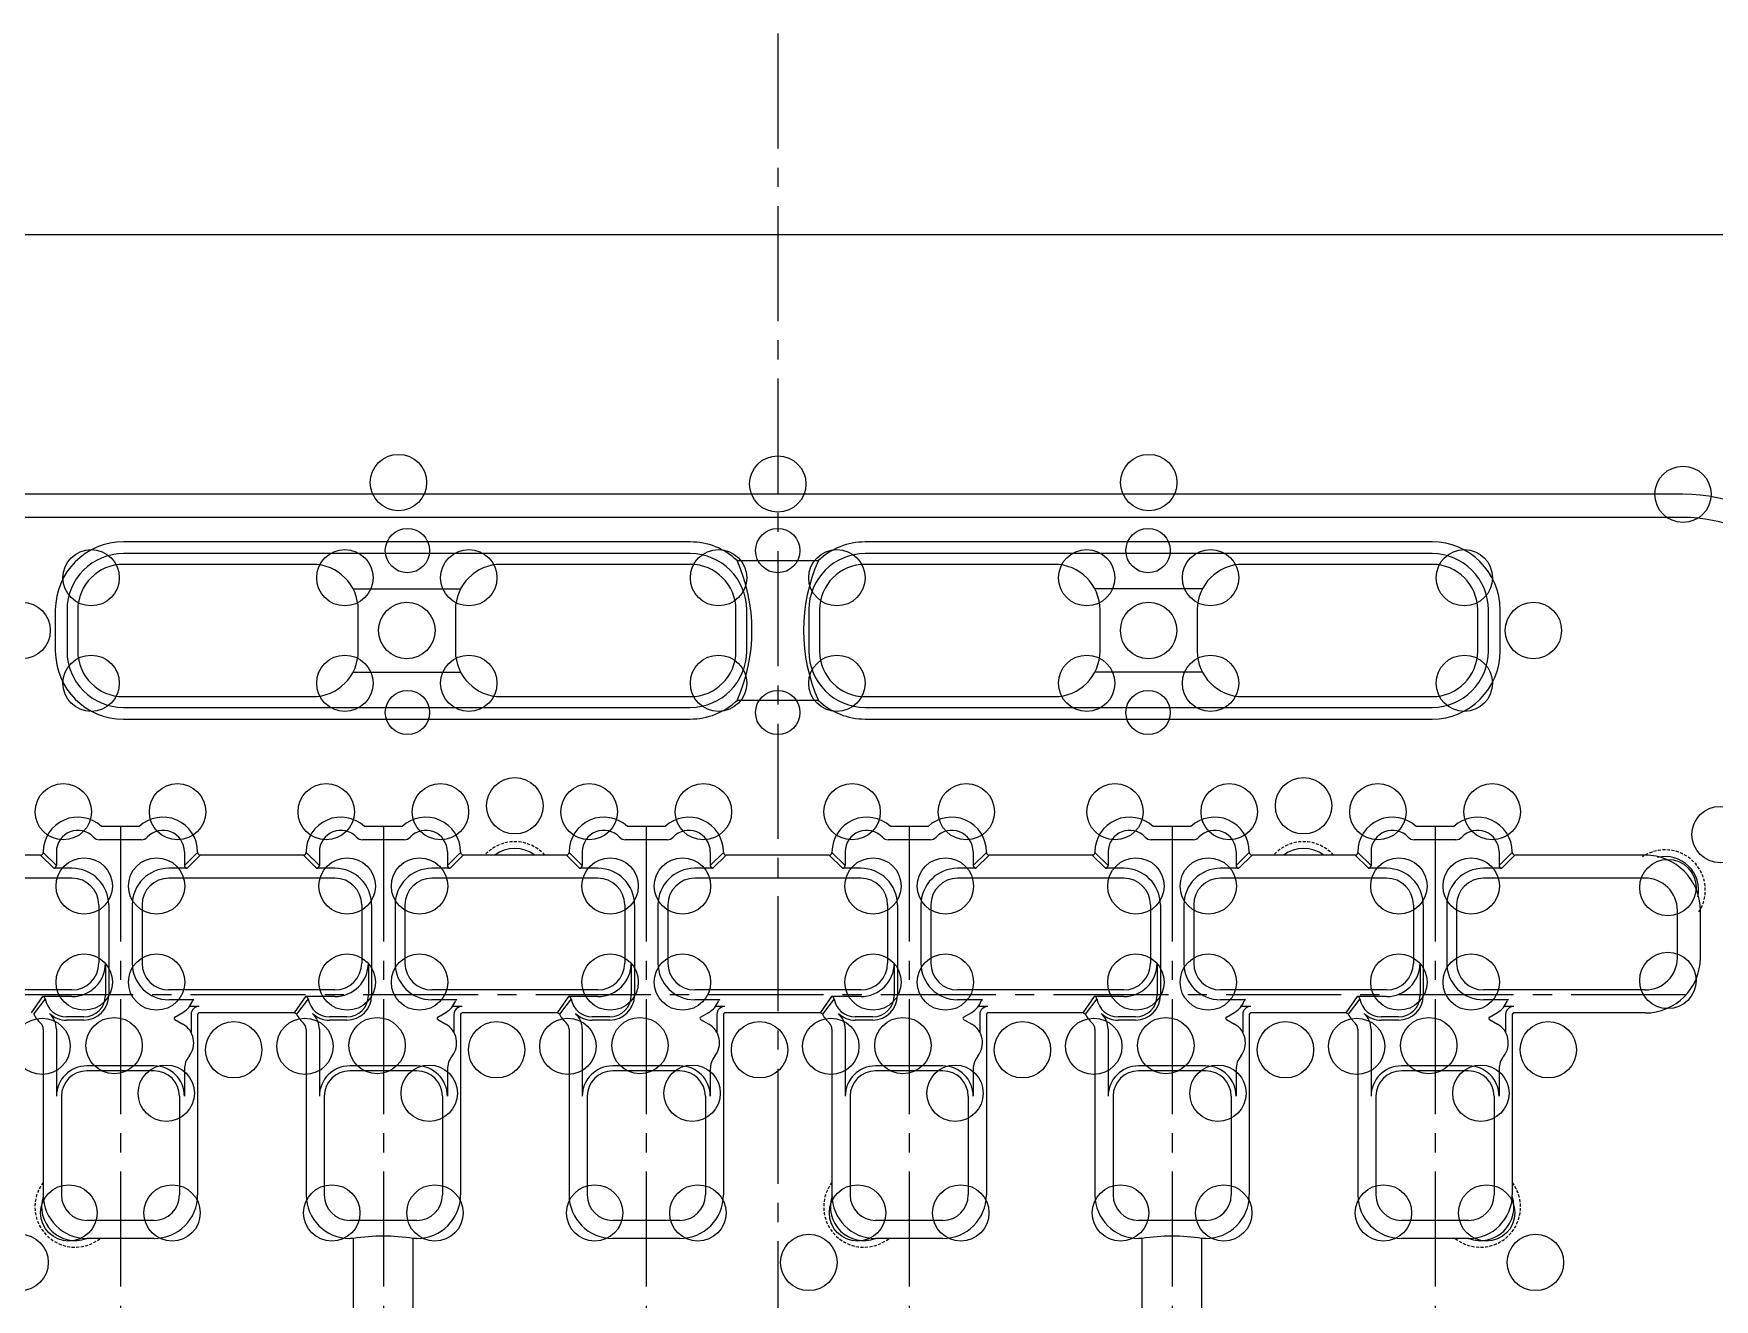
# Model space of a CAD drawing. Extents: x 1001 to 1418, y -354 to -13.
# Drawn here: x 1142.9 to 1268.2, y -107.4 to -13 of the extents above; entities that cross this region are included whole.
import ezdxf

# ---------------------------------------------------------------- set-up
doc = ezdxf.new("R2010")
doc.units = 0
doc.header["$LTSCALE"] = 0.45
doc.header["$MEASUREMENT"] = 0
doc.linetypes.add('CENTER2', pattern=[28.575, 19.05, -3.175, 3.175, -3.175])
doc.linetypes.add('HIDDENX2', pattern=[0.75, 0.5, -0.25])
for name, color, linetype in [('ANA 10', 7, 'CONTINUOUS'), ('ANA 13', 230, 'CONTINUOUS'), ('ANA 14.9', 132, 'CONTINUOUS'), ('ANA 16', 30, 'CONTINUOUS'), ('ANA 16.9', 150, 'CONTINUOUS'), ('ANA 16.9\u3000Φ3.3', 150, 'CONTINUOUS'), ('ANA 17.1 Φ6x5°U6.9', 5, 'CONTINUOUS'), ('ANA 20', 60, 'CONTINUOUS'), ('CENTER', 243, 'CENTER2'), ('DETAIL', 6, 'CONTINUOUS'), ('HIDDEN', 5, 'HIDDENX2'), ('LINE', 7, 'CONTINUOUS'), ('LINE10', 52, 'CONTINUOUS'), ('LINE11', 132, 'CONTINUOUS'), ('LINE12', 150, 'CONTINUOUS'), ('LINE2', 110, 'CONTINUOUS'), ('LINE3', 230, 'CONTINUOUS'), ('LINE5', 200, 'CONTINUOUS'), ('LINE6', 60, 'CONTINUOUS'), ('LINE9', 30, 'CONTINUOUS'), ('SECTION', 31, 'CONTINUOUS')]:
    doc.layers.add(name, color=color, linetype=linetype)

msp = doc.modelspace()

# ---------------------------------------------------------------- linework, layer by layer
at = {"layer": 'ANA 10'}
for centre in [(1170.13185, -46.47966), (1198.39373, -46.58848), (1226.03847, -46.47966), (1265.84373, -47.35991), (1147.23457, -53.57575), (1166.14289, -53.57575), (1175.37457, -53.57575), (1193.98289, -53.57575), (1202.80457, -53.57575), (1221.41289, -53.57575), (1230.64457, -53.57575), (1249.55289, -53.57575), (1147.23457, -61.44408), (1166.14289, -61.44408), (1175.37457, -61.44408), (1193.98289, -61.44408), (1202.80457, -61.44408), (1221.41289, -61.44408), (1230.64457, -61.44408), (1249.55289, -61.44408), (1146.72294, -76.5557), (1152.11452, -76.5557), (1166.31294, -76.5557), (1171.70452, -76.5557), (1185.90294, -76.5557), (1191.29452, -76.5557), (1205.49294, -76.5557), (1210.88452, -76.5557), (1225.08294, -76.5557), (1230.47452, -76.5557), (1244.67294, -76.5557), (1250.06452, -76.5557), (1264.72079, -76.67286), (1146.72294, -83.71413), (1152.11452, -83.71413), (1166.31294, -83.71413), (1171.70452, -83.71413), (1185.90294, -83.71413), (1191.29452, -83.71413), (1205.49294, -83.71413), (1210.88452, -83.71413), (1225.08294, -83.71413), (1230.47452, -83.71413), (1244.67294, -83.71413), (1250.06452, -83.71413), (1264.72079, -83.59697)]:
    msp.add_circle(centre, 2.1, dxfattribs=at)
at = {"layer": 'ANA 13'}
for centre in [(1143.57809, -88.50399), (1148.94975, -88.45056), (1163.16809, -88.50399), (1168.53975, -88.45056), (1182.75809, -88.50399), (1188.12975, -88.45056), (1202.34809, -88.50399), (1207.71975, -88.45056), (1221.93809, -88.50399), (1227.30975, -88.45056), (1241.52809, -88.50399), (1246.89975, -88.45056), (1152.83502, -92.00069), (1172.42502, -92.00069), (1192.01502, -92.00069), (1211.60502, -92.00069), (1231.19502, -92.00069), (1250.78502, -92.00069), (1145.57358, -100.92342), (1153.26388, -100.92342), (1165.16358, -100.92342), (1172.85388, -100.92342), (1184.75358, -100.92342), (1192.44388, -100.92342), (1204.34358, -100.92342), (1212.03388, -100.92342), (1223.93358, -100.92342), (1231.62388, -100.92342), (1243.52358, -100.92342), (1251.21388, -100.92342)]:
    msp.add_circle(centre, 2.1, dxfattribs=at)
at = {"layer": 'ANA 14.9'}
for centre in [(1170.75873, -57.50991), (1226.02873, -57.50991)]:
    msp.add_circle(centre, 2.1, dxfattribs=at)
at = {"layer": 'ANA 16'}
for centre in [(1145.16251, -71.01617), (1153.67495, -71.01617), (1164.75251, -71.01617), (1173.26495, -71.01617), (1184.34251, -71.01617), (1192.85495, -71.01617), (1203.93251, -71.01617), (1212.44495, -71.01617), (1223.52251, -71.01617), (1232.03495, -71.01617), (1243.11251, -71.01617), (1251.62495, -71.01617)]:
    msp.add_circle(centre, 2.1, dxfattribs=at)
at = {"layer": 'ANA 16.9'}
for centre in [(1142.09109, -57.50991), (1254.69637, -57.50991)]:
    msp.add_circle(centre, 2.1, dxfattribs=at)
at = {"layer": 'ANA 16.9\u3000Φ3.3'}
for centre in [(1170.80124, -51.55712), (1198.39373, -51.55712), (1225.98622, -51.55712), (1170.80124, -63.62185), (1198.39373, -63.62185), (1225.98622, -63.62185)]:
    msp.add_circle(centre, 1.65, dxfattribs=at)
at = {"layer": 'ANA 17.1 Φ6x5°U6.9'}
for centre in [(1178.80373, -70.57478), (1237.57373, -70.57478), (1268.61281, -72.72003), (1141.94024, -104.61402), (1200.71024, -104.61402), (1254.84722, -104.61402)]:
    msp.add_circle(centre, 2.1, dxfattribs=at)
at = {"layer": 'ANA 20'}
for centre in [(1157.85879, -88.76493), (1177.44879, -88.76493), (1197.03879, -88.76493), (1216.62879, -88.76493), (1236.21879, -88.76493), (1255.80879, -88.76493)]:
    msp.add_circle(centre, 2.1, dxfattribs=at)
at = {"layer": 'CENTER'}
for p, q in [((1198.39373, -13.01991), (1198.39373, -295.57868)), ((1149.41873, -72.12264), (1149.41873, -149.56054)), ((1169.00873, -72.12264), (1169.00873, -149.56054)), ((1188.59873, -72.12264), (1188.59873, -149.56054)), ((1208.18873, -72.12264), (1208.18873, -149.56054)), ((1227.77873, -72.12264), (1227.77873, -149.56054)), ((1227.77873, -72.12264), (1227.77873, -149.56054)), ((1247.36873, -72.12264), (1247.36873, -149.56054)), ((1266.08575, -84.65491), (1130.7017, -84.65491)), ((1266.08575, -84.65491), (1130.7017, -84.65491))]:
    msp.add_line(p, q, dxfattribs=at)
at = {"layer": 'DETAIL'}
for centre, start, end in [((1178.80373, -76.25093), 53.1301024, 126.8698976), ((1237.57373, -76.25093), 53.1301024, 126.8698976), ((1264.50864, -76.85837), 348.1932179, 103.0619135), ((1146.04619, -100.47743), 161.9794339, 289.7457397), ((1204.81619, -100.47743), 161.9794339, 289.7457397), ((1250.74127, -100.47743), 250.2542603, 18.0205661)]:
    msp.add_arc(centre, 2.5, start, end, dxfattribs=at)
at = {"layer": 'HIDDEN'}
for centre, start, end in [((1178.80373, -76.25093), 41.8103149, 138.1896851), ((1237.57373, -76.25093), 41.8103149, 138.1896851), ((1264.50864, -76.85837), 327.0315899, 123.8914442), ((1146.04619, -100.47743), 142.4897905, 308.3375802), ((1204.81619, -100.47743), 142.4897905, 308.3375802), ((1250.74127, -100.47743), 231.6624198, 37.5102095)]:
    msp.add_arc(centre, 3, start, end, dxfattribs=at)
at = {"layer": 'LINE'}
for p, q in [((1143.46645, -74.25093), (1144.44873, -75.23321)), ((1144.64873, -75.03321), (1143.66645, -74.05093)), ((1154.18873, -75.03321), (1155.17101, -74.05093)), ((1155.37101, -74.25093), (1154.38873, -75.23321)), ((1163.05645, -74.25093), (1164.03873, -75.23321)), ((1164.23873, -75.03321), (1163.25645, -74.05093)), ((1173.77873, -75.03321), (1174.76101, -74.05093)), ((1174.96101, -74.25093), (1173.97873, -75.23321)), ((1182.64645, -74.25093), (1183.62873, -75.23321)), ((1183.82873, -75.03321), (1182.84645, -74.05093)), ((1193.36873, -75.03321), (1194.35101, -74.05093)), ((1194.55101, -74.25093), (1193.56873, -75.23321)), ((1202.23645, -74.25093), (1203.21873, -75.23321)), ((1203.41873, -75.03321), (1202.43645, -74.05093)), ((1212.95873, -75.03321), (1213.94101, -74.05093)), ((1214.14101, -74.25093), (1213.15873, -75.23321)), ((1221.82645, -74.25093), (1222.80873, -75.23321)), ((1223.00873, -75.03321), (1222.02645, -74.05093)), ((1232.54873, -75.03321), (1233.53101, -74.05093)), ((1233.73101, -74.25093), (1232.74873, -75.23321)), ((1241.41645, -74.25093), (1242.39873, -75.23321)), ((1242.59873, -75.03321), (1241.61645, -74.05093)), ((1252.13873, -75.03321), (1253.12101, -74.05093)), ((1253.32101, -74.25093), (1252.33873, -75.23321)), ((1145.80873, -75.96991), (1133.76373, -75.96991)), ((1165.39873, -75.96991), (1153.02873, -75.96991)), ((1184.98873, -75.96991), (1172.61873, -75.96991)), ((1204.57873, -75.96991), (1192.20873, -75.96991)), ((1224.16873, -75.96991), (1211.79873, -75.96991)), ((1243.75873, -75.96991), (1231.38873, -75.96991)), ((1263.02373, -75.96991), (1250.97873, -75.96991)), ((1147.80873, -77.96991), (1147.80873, -82.29991)), ((1151.02873, -77.96991), (1151.02873, -82.29991)), ((1167.39873, -77.96991), (1167.39873, -82.29991)), ((1170.61873, -77.96991), (1170.61873, -82.29991)), ((1186.98873, -77.96991), (1186.98873, -82.29991)), ((1190.20873, -77.96991), (1190.20873, -82.29991)), ((1206.57873, -77.96991), (1206.57873, -82.29991)), ((1209.79873, -77.96991), (1209.79873, -82.29991)), ((1226.16873, -77.96991), (1226.16873, -82.29991)), ((1229.38873, -77.96991), (1229.38873, -82.29991)), ((1245.75873, -77.96991), (1245.75873, -82.29991)), ((1248.97873, -77.96991), (1248.97873, -82.29991)), ((1265.42373, -81.89991), (1265.42373, -78.36991)), ((1145.80873, -84.29991), (1133.76373, -84.29991)), ((1143.62162, -84.79105), (1142.77657, -86.0189)), ((1143.81907, -84.95926), (1142.94978, -86.11889)), ((1165.39873, -84.29991), (1153.02873, -84.29991)), ((1163.21162, -84.79105), (1162.36657, -86.0189)), ((1163.40907, -84.95926), (1162.53978, -86.11889)), ((1184.98873, -84.29991), (1172.61873, -84.29991)), ((1182.80162, -84.79105), (1181.95657, -86.0189)), ((1182.99907, -84.95926), (1182.12978, -86.11889)), ((1204.57873, -84.29991), (1192.20873, -84.29991)), ((1202.39162, -84.79105), (1201.54657, -86.0189)), ((1202.58907, -84.95926), (1201.71978, -86.11889)), ((1224.16873, -84.29991), (1211.79873, -84.29991)), ((1221.98162, -84.79105), (1221.13657, -86.0189)), ((1222.17907, -84.95926), (1221.30978, -86.11889)), ((1243.75873, -84.29991), (1231.38873, -84.29991)), ((1241.57162, -84.79105), (1240.72657, -86.0189)), ((1241.76907, -84.95926), (1240.89978, -86.11889)), ((1263.02373, -84.29991), (1250.97873, -84.29991))]:
    msp.add_line(p, q, dxfattribs=at)
msp.add_lwpolyline([(1093.39373, -188.01991), (1303.39373, -188.01991), (1303.39373, -28.01991), (1093.39373, -28.01991)], close=True, dxfattribs=at)
msp.add_lwpolyline([(1278.44373, -59.95991, 0.414213562), (1265.84373, -47.35991), (1130.94373, -47.35991)], format="xyb", dxfattribs=at)
for points in [[(1146.23873, -55.97991), (1146.23873, -59.03991, 0.414213562), (1149.63873, -62.43991), (1163.73873, -62.43991, 0.414213562), (1167.13873, -59.03991), (1167.13873, -55.97991, 0.414213562), (1163.73873, -52.57991), (1149.63873, -52.57991, 0.414213562)], [(1174.37873, -55.97991), (1174.37873, -59.03991, 0.414213562), (1177.77873, -62.43991), (1191.87873, -62.43991, 0.414213562), (1195.27873, -59.03991), (1195.27873, -55.97991, 0.414213562), (1191.87873, -52.57991), (1177.77873, -52.57991, 0.414213562)], [(1201.50873, -55.97991), (1201.50873, -59.03991, 0.414213562), (1204.90873, -62.43991), (1219.00873, -62.43991, 0.414213562), (1222.40873, -59.03991), (1222.40873, -55.97991, 0.414213562), (1219.00873, -52.57991), (1204.90873, -52.57991, 0.414213562)], [(1229.64873, -55.97991), (1229.64873, -59.03991, 0.414213562), (1233.04873, -62.43991), (1247.14873, -62.43991, 0.414213562), (1250.54873, -59.03991), (1250.54873, -55.97991, 0.414213562), (1247.14873, -52.57991), (1233.04873, -52.57991, 0.414213562)]]:
    msp.add_lwpolyline(points, format="xyb", close=True, dxfattribs=at)
for centre, radius, start, end in [((1145.80873, -77.96991), 2, 0, 90), ((1153.02873, -77.96991), 2, 90, 180), ((1165.39873, -77.96991), 2, 0, 90), ((1172.61873, -77.96991), 2, 90, 180), ((1184.98873, -77.96991), 2, 0, 90), ((1192.20873, -77.96991), 2, 90, 180), ((1204.57873, -77.96991), 2, 0, 90), ((1211.79873, -77.96991), 2, 90, 180), ((1224.16873, -77.96991), 2, 0, 90), ((1231.38873, -77.96991), 2, 90, 180), ((1243.75873, -77.96991), 2, 0, 90), ((1250.97873, -77.96991), 2, 90, 180), ((1263.02373, -78.36991), 2.4, 0, 90), ((1145.80873, -82.29991), 2, 270, 0), ((1153.02873, -82.29991), 2, 180, 270), ((1165.39873, -82.29991), 2, 270, 0), ((1172.61873, -82.29991), 2, 180, 270), ((1184.98873, -82.29991), 2, 270, 0), ((1192.20873, -82.29991), 2, 180, 270), ((1204.57873, -82.29991), 2, 270, 0), ((1211.79873, -82.29991), 2, 180, 270), ((1224.16873, -82.29991), 2, 270, 0), ((1231.38873, -82.29991), 2, 180, 270), ((1243.75873, -82.29991), 2, 270, 0), ((1250.97873, -82.29991), 2, 180, 270), ((1263.02373, -81.89991), 2.4, 270, 0)]:
    msp.add_arc(centre, radius, start, end, dxfattribs=at)
at = {"layer": 'LINE10'}
for centre, start, end in [((1183.66434, -57.50991), 335.9724912, 24.0275088), ((1213.12312, -57.50991), 155.9724912, 204.0275088)]:
    msp.add_arc(centre, 12.80864, start, end, dxfattribs=at)
at = {"layer": 'LINE11'}
for p, q in [((1166.75538, -54.41153), (1174.76208, -54.41153)), ((1230.03208, -54.41153), (1222.02538, -54.41153)), ((1166.75538, -60.6083), (1174.76208, -60.6083)), ((1230.03208, -60.6083), (1222.02538, -60.6083))]:
    msp.add_line(p, q, dxfattribs=at)
at = {"layer": 'LINE12'}
for points in [[(1145.43873, -55.97991), (1145.43873, -59.03991, 0.414213562), (1149.63873, -63.23991), (1191.87873, -63.23991, 0.414213562), (1196.07873, -59.03991), (1196.07873, -55.97991, 0.414213562), (1191.87873, -51.77991), (1149.63873, -51.77991, 0.414213562)], [(1200.70873, -55.97991), (1200.70873, -59.03991, 0.414213562), (1204.90873, -63.23991), (1247.14873, -63.23991, 0.414213562), (1251.34873, -59.03991), (1251.34873, -55.97991, 0.414213562), (1247.14873, -51.77991), (1204.90873, -51.77991, 0.414213562)]]:
    msp.add_lwpolyline(points, format="xyb", close=True, dxfattribs=at)
at = {"layer": 'LINE2'}
for p, q in [((1148.29987, -82.29991), (1148.29987, -84.70491)), ((1167.88987, -82.29991), (1167.88987, -84.70491)), ((1187.47987, -82.29991), (1187.47987, -84.70491)), ((1207.06987, -82.29991), (1207.06987, -84.70491)), ((1226.65987, -82.29991), (1226.65987, -84.70491)), ((1246.24987, -82.29991), (1246.24987, -84.70491)), ((1145.80873, -84.79105), (1143.62162, -84.79105)), ((1165.39873, -84.79105), (1163.21162, -84.79105)), ((1184.98873, -84.79105), (1182.80162, -84.79105)), ((1204.57873, -84.79105), (1202.39162, -84.79105)), ((1224.16873, -84.79105), (1221.98162, -84.79105)), ((1243.75873, -84.79105), (1241.57162, -84.79105)), ((1146.69987, -86.30491), (1145.39873, -86.30491)), ((1166.28987, -86.30491), (1164.98873, -86.30491)), ((1185.87987, -86.30491), (1184.57873, -86.30491)), ((1205.46987, -86.30491), (1204.16873, -86.30491)), ((1225.05987, -86.30491), (1223.75873, -86.30491)), ((1244.64987, -86.30491), (1243.34873, -86.30491))]:
    msp.add_line(p, q, dxfattribs=at)
for centre, radius, start, end in [((1145.80873, -82.29991), 2.49114, 270, 0), ((1165.39873, -82.29991), 2.49114, 270, 0), ((1184.98873, -82.29991), 2.49114, 270, 0), ((1204.57873, -82.29991), 2.49114, 270, 0), ((1224.16873, -82.29991), 2.49114, 270, 0), ((1243.75873, -82.29991), 2.49114, 270, 0), ((1143.62162, -84.99105), 0.2, 9.1468663, 90), ((1145.39873, -84.70491), 1.6, 189.1468663, 270), ((1146.69987, -84.70491), 1.6, 270, 0), ((1163.21162, -84.99105), 0.2, 9.1468663, 90), ((1164.98873, -84.70491), 1.6, 189.1468663, 270), ((1166.28987, -84.70491), 1.6, 270, 0), ((1182.80162, -84.99105), 0.2, 9.1468663, 90), ((1184.57873, -84.70491), 1.6, 189.1468663, 270), ((1185.87987, -84.70491), 1.6, 270, 0), ((1202.39162, -84.99105), 0.2, 9.1468663, 90), ((1204.16873, -84.70491), 1.6, 189.1468663, 270), ((1205.46987, -84.70491), 1.6, 270, 0), ((1221.98162, -84.99105), 0.2, 9.1468663, 90), ((1223.75873, -84.70491), 1.6, 189.1468663, 270), ((1225.05987, -84.70491), 1.6, 270, 0), ((1241.57162, -84.99105), 0.2, 9.1468663, 90), ((1243.34873, -84.70491), 1.6, 189.1468663, 270), ((1244.64987, -84.70491), 1.6, 270, 0)]:
    msp.add_arc(centre, radius, start, end, dxfattribs=at)
at = {"layer": 'LINE3'}
for p, q in [((1151.92038, -90.32991), (1146.91708, -90.32991)), ((1171.51038, -90.32991), (1166.50708, -90.32991)), ((1191.10038, -90.32991), (1186.09708, -90.32991)), ((1210.69038, -90.32991), (1205.68708, -90.32991)), ((1230.28038, -90.32991), (1225.27708, -90.32991)), ((1249.87038, -90.32991), (1244.86708, -90.32991)), ((1145.01708, -92.22991), (1145.01708, -99.57991)), ((1153.82038, -92.22991), (1153.82038, -99.57991)), ((1164.60708, -92.22991), (1164.60708, -99.57991)), ((1173.41038, -92.22991), (1173.41038, -99.57991)), ((1184.19708, -92.22991), (1184.19708, -99.57991)), ((1193.00038, -92.22991), (1193.00038, -99.57991)), ((1203.78708, -92.22991), (1203.78708, -99.57991)), ((1212.59038, -92.22991), (1212.59038, -99.57991)), ((1223.37708, -92.22991), (1223.37708, -99.57991)), ((1232.18038, -92.22991), (1232.18038, -99.57991)), ((1242.96708, -92.22991), (1242.96708, -99.57991)), ((1251.77038, -92.22991), (1251.77038, -99.57991)), ((1151.92038, -101.47991), (1146.91708, -101.47991)), ((1171.51038, -101.47991), (1166.50708, -101.47991)), ((1191.10038, -101.47991), (1186.09708, -101.47991)), ((1210.69038, -101.47991), (1205.68708, -101.47991)), ((1230.28038, -101.47991), (1225.27708, -101.47991)), ((1249.87038, -101.47991), (1244.86708, -101.47991))]:
    msp.add_line(p, q, dxfattribs=at)
for centre, start, end in [((1146.91708, -92.22991), 90, 180), ((1151.92038, -92.22991), 0, 90), ((1166.50708, -92.22991), 90, 180), ((1171.51038, -92.22991), 0, 90), ((1186.09708, -92.22991), 90, 180), ((1191.10038, -92.22991), 0, 90), ((1205.68708, -92.22991), 90, 180), ((1210.69038, -92.22991), 0, 90), ((1225.27708, -92.22991), 90, 180), ((1230.28038, -92.22991), 0, 90), ((1244.86708, -92.22991), 90, 180), ((1249.87038, -92.22991), 0, 90), ((1146.91708, -99.57991), 180, 270), ((1151.92038, -99.57991), 270, 0), ((1166.50708, -99.57991), 180, 270), ((1171.51038, -99.57991), 270, 0), ((1186.09708, -99.57991), 180, 270), ((1191.10038, -99.57991), 270, 0), ((1205.68708, -99.57991), 180, 270), ((1210.69038, -99.57991), 270, 0), ((1225.27708, -99.57991), 180, 270), ((1230.28038, -99.57991), 270, 0), ((1244.86708, -99.57991), 180, 270), ((1249.87038, -99.57991), 270, 0)]:
    msp.add_arc(centre, 1.9, start, end, dxfattribs=at)
at = {"layer": 'LINE5'}
for centre in [(1169.00873, -116.17663), (1227.77873, -116.17663)]:
    msp.add_arc(centre, 13.53026, 80.5355377, 99.4644623, dxfattribs=at)
at = {"layer": 'LINE6'}
for p, q in [((1155.27987, -85.52776), (1154.57287, -85.52776)), ((1154.67987, -86.12776), (1154.67987, -87.46238)), ((1174.86987, -85.52776), (1174.16287, -85.52776)), ((1174.26987, -86.12776), (1174.26987, -87.46238)), ((1194.45987, -85.52776), (1193.75287, -85.52776)), ((1193.85987, -86.12776), (1193.85987, -87.46238)), ((1214.04987, -85.52776), (1213.34287, -85.52776)), ((1213.44987, -86.12776), (1213.44987, -87.46238)), ((1233.63987, -85.52776), (1232.93287, -85.52776)), ((1233.03987, -86.12776), (1233.03987, -87.46238)), ((1253.22987, -85.52776), (1252.52287, -85.52776)), ((1252.62987, -86.12776), (1252.62987, -87.46238))]:
    msp.add_line(p, q, dxfattribs=at)
for centre in [(1155.27987, -86.12776), (1174.86987, -86.12776), (1194.45987, -86.12776), (1214.04987, -86.12776), (1233.63987, -86.12776), (1253.22987, -86.12776)]:
    msp.add_arc(centre, 0.6, 90, 180, dxfattribs=at)
at = {"layer": 'LINE9'}
for p, q in [((1150.97938, -73.10491), (1147.85808, -73.10491)), ((1170.56938, -73.10491), (1167.44808, -73.10491)), ((1190.15938, -73.10491), (1187.03808, -73.10491)), ((1209.74938, -73.10491), (1206.62808, -73.10491)), ((1229.33938, -73.10491), (1226.21808, -73.10491)), ((1248.92938, -73.10491), (1245.80808, -73.10491)), ((1144.64873, -74.00491), (1144.64873, -75.03321)), ((1154.18873, -74.00491), (1154.18873, -75.03321)), ((1164.23873, -74.00491), (1164.23873, -75.03321)), ((1173.77873, -74.00491), (1173.77873, -75.03321)), ((1183.82873, -74.00491), (1183.82873, -75.03321)), ((1193.36873, -74.00491), (1193.36873, -75.03321)), ((1203.41873, -74.00491), (1203.41873, -75.03321)), ((1212.95873, -74.00491), (1212.95873, -75.03321)), ((1223.00873, -74.00491), (1223.00873, -75.03321)), ((1232.54873, -74.00491), (1232.54873, -75.03321)), ((1242.59873, -74.00491), (1242.59873, -75.03321)), ((1252.13873, -74.00491), (1252.13873, -75.03321)), ((1145.80873, -75.23321), (1144.44873, -75.23321)), ((1154.38873, -75.23321), (1153.02873, -75.23321)), ((1165.39873, -75.23321), (1164.03873, -75.23321)), ((1173.97873, -75.23321), (1172.61873, -75.23321)), ((1184.98873, -75.23321), (1183.62873, -75.23321)), ((1193.56873, -75.23321), (1192.20873, -75.23321)), ((1204.57873, -75.23321), (1203.21873, -75.23321)), ((1213.15873, -75.23321), (1211.79873, -75.23321)), ((1224.16873, -75.23321), (1222.80873, -75.23321)), ((1232.74873, -75.23321), (1231.38873, -75.23321)), ((1243.75873, -75.23321), (1242.39873, -75.23321)), ((1252.33873, -75.23321), (1250.97873, -75.23321)), ((1148.54544, -77.96991), (1148.54544, -84.70491)), ((1150.29202, -77.96991), (1150.29202, -82.29991)), ((1168.13544, -77.96991), (1168.13544, -84.70491)), ((1169.88202, -77.96991), (1169.88202, -82.29991)), ((1187.72544, -77.96991), (1187.72544, -84.70491)), ((1189.47202, -77.96991), (1189.47202, -82.29991)), ((1207.31544, -77.96991), (1207.31544, -84.70491)), ((1209.06202, -77.96991), (1209.06202, -82.29991)), ((1226.90544, -77.96991), (1226.90544, -84.70491)), ((1228.65202, -77.96991), (1228.65202, -82.29991)), ((1246.49544, -77.96991), (1246.49544, -84.70491)), ((1248.24202, -77.96991), (1248.24202, -82.29991)), ((1154.8874, -85.03662), (1153.02873, -85.03662)), ((1174.4774, -85.03662), (1172.61873, -85.03662)), ((1194.0674, -85.03662), (1192.20873, -85.03662)), ((1213.6574, -85.03662), (1211.79873, -85.03662)), ((1233.2474, -85.03662), (1231.38873, -85.03662)), ((1252.8374, -85.03662), (1250.97873, -85.03662)), ((1153.46947, -86.32431), (1154.07873, -85.97255)), ((1173.05947, -86.32431), (1173.66873, -85.97255)), ((1192.64947, -86.32431), (1193.25873, -85.97255)), ((1212.23947, -86.32431), (1212.84873, -85.97255)), ((1231.82947, -86.32431), (1232.43873, -85.97255)), ((1251.41947, -86.32431), (1252.02873, -85.97255)), ((1144.64873, -87.22472), (1144.64873, -92.22991)), ((1146.69987, -86.55048), (1145.39873, -86.55048)), ((1153.46947, -86.49752), (1154.07873, -86.84927)), ((1164.23873, -87.22472), (1164.23873, -92.22991)), ((1166.28987, -86.55048), (1164.98873, -86.55048)), ((1173.05947, -86.49752), (1173.66873, -86.84927)), ((1183.82873, -87.22472), (1183.82873, -92.22991)), ((1185.87987, -86.55048), (1184.57873, -86.55048)), ((1192.64947, -86.49752), (1193.25873, -86.84927)), ((1203.41873, -87.22472), (1203.41873, -92.22991)), ((1205.46987, -86.55048), (1204.16873, -86.55048)), ((1212.23947, -86.49752), (1212.84873, -86.84927)), ((1223.00873, -87.22472), (1223.00873, -92.22991)), ((1225.05987, -86.55048), (1223.75873, -86.55048)), ((1231.82947, -86.49752), (1232.43873, -86.84927)), ((1242.59873, -87.22472), (1242.59873, -92.22991)), ((1244.64987, -86.55048), (1243.34873, -86.55048)), ((1251.41947, -86.49752), (1252.02873, -86.84927)), ((1151.92038, -89.96156), (1146.91708, -89.96156)), ((1171.51038, -89.96156), (1166.50708, -89.96156)), ((1191.10038, -89.96156), (1186.09708, -89.96156)), ((1210.69038, -89.96156), (1205.68708, -89.96156)), ((1230.28038, -89.96156), (1225.27708, -89.96156)), ((1249.87038, -89.96156), (1244.86708, -89.96156)), ((1154.18873, -90.21983), (1154.18873, -92.22991)), ((1173.77873, -90.21983), (1173.77873, -92.22991)), ((1193.36873, -90.21983), (1193.36873, -92.22991)), ((1212.95873, -90.21983), (1212.95873, -92.22991)), ((1232.54873, -90.21983), (1232.54873, -92.22991)), ((1252.13873, -90.21983), (1252.13873, -92.22991))]:
    msp.add_line(p, q, dxfattribs=at)
for centre, radius, start, end in [((1146.24873, -74.00491), 1.6, 42.9858861, 180), ((1152.58873, -74.00491), 1.6, 0, 137.0141139), ((1165.83873, -74.00491), 1.6, 42.9858861, 180), ((1172.17873, -74.00491), 1.6, 0, 137.0141139), ((1185.42873, -74.00491), 1.6, 42.9858861, 180), ((1191.76873, -74.00491), 1.6, 0, 137.0141139), ((1205.01873, -74.00491), 1.6, 42.9858861, 180), ((1211.35873, -74.00491), 1.6, 0, 137.0141139), ((1224.60873, -74.00491), 1.6, 42.9858861, 180), ((1230.94873, -74.00491), 1.6, 0, 137.0141139), ((1244.19873, -74.00491), 1.6, 42.9858861, 180), ((1250.53873, -74.00491), 1.6, 0, 137.0141139), ((1147.85808, -72.50491), 0.6, 222.9858861, 270), ((1150.97938, -72.50491), 0.6, 270, 317.0141139), ((1167.44808, -72.50491), 0.6, 222.9858861, 270), ((1170.56938, -72.50491), 0.6, 270, 317.0141139), ((1187.03808, -72.50491), 0.6, 222.9858861, 270), ((1190.15938, -72.50491), 0.6, 270, 317.0141139), ((1206.62808, -72.50491), 0.6, 222.9858861, 270), ((1209.74938, -72.50491), 0.6, 270, 317.0141139), ((1226.21808, -72.50491), 0.6, 222.9858861, 270), ((1229.33938, -72.50491), 0.6, 270, 317.0141139), ((1245.80808, -72.50491), 0.6, 222.9858861, 270), ((1248.92938, -72.50491), 0.6, 270, 317.0141139), ((1144.44873, -75.03321), 0.2, 270, 0), ((1154.38873, -75.03321), 0.2, 180, 270), ((1164.03873, -75.03321), 0.2, 270, 0), ((1173.97873, -75.03321), 0.2, 180, 270), ((1183.62873, -75.03321), 0.2, 270, 0), ((1193.56873, -75.03321), 0.2, 180, 270), ((1203.21873, -75.03321), 0.2, 270, 0), ((1213.15873, -75.03321), 0.2, 180, 270), ((1222.80873, -75.03321), 0.2, 270, 0), ((1232.74873, -75.03321), 0.2, 180, 270), ((1242.39873, -75.03321), 0.2, 270, 0), ((1252.33873, -75.03321), 0.2, 180, 270), ((1145.80873, -77.96991), 2.73671, 0, 90), ((1153.02873, -77.96991), 2.73671, 90, 180), ((1165.39873, -77.96991), 2.73671, 0, 90), ((1172.61873, -77.96991), 2.73671, 90, 180), ((1184.98873, -77.96991), 2.73671, 0, 90), ((1192.20873, -77.96991), 2.73671, 90, 180), ((1204.57873, -77.96991), 2.73671, 0, 90), ((1211.79873, -77.96991), 2.73671, 90, 180), ((1224.16873, -77.96991), 2.73671, 0, 90), ((1231.38873, -77.96991), 2.73671, 90, 180), ((1243.75873, -77.96991), 2.73671, 0, 90), ((1250.97873, -77.96991), 2.73671, 90, 180), ((1153.02873, -82.29991), 2.73671, 180, 270), ((1172.61873, -82.29991), 2.73671, 180, 270), ((1192.20873, -82.29991), 2.73671, 180, 270), ((1211.79873, -82.29991), 2.73671, 180, 270), ((1231.38873, -82.29991), 2.73671, 180, 270), ((1250.97873, -82.29991), 2.73671, 180, 270), ((1146.69987, -84.70491), 1.84557, 270, 0), ((1153.27873, -84.58691), 1.6, 300, 341.1339194), ((1154.8874, -85.13662), 0.1, 90, 161.1339194), ((1166.28987, -84.70491), 1.84557, 270, 0), ((1172.86873, -84.58691), 1.6, 300, 341.1339194), ((1174.4774, -85.13662), 0.1, 90, 161.1339194), ((1185.87987, -84.70491), 1.84557, 270, 0), ((1192.45873, -84.58691), 1.6, 300, 341.1339194), ((1194.0674, -85.13662), 0.1, 90, 161.1339194), ((1205.46987, -84.70491), 1.84557, 270, 0), ((1212.04873, -84.58691), 1.6, 300, 341.1339194), ((1213.6574, -85.13662), 0.1, 90, 161.1339194), ((1225.05987, -84.70491), 1.84557, 270, 0), ((1231.63873, -84.58691), 1.6, 300, 341.1339194), ((1233.2474, -85.13662), 0.1, 90, 161.1339194), ((1244.64987, -84.70491), 1.84557, 270, 0), ((1251.22873, -84.58691), 1.6, 300, 341.1339194), ((1252.8374, -85.13662), 0.1, 90, 161.1339194), ((1145.39873, -84.70491), 1.84557, 226.9971007, 270), ((1143.04873, -87.22472), 1.6, 360, 46.9971007), ((1153.51947, -86.41091), 0.1, 120, 240), ((1164.98873, -84.70491), 1.84557, 226.9971007, 270), ((1162.63873, -87.22472), 1.6, 360, 46.9971007), ((1173.10947, -86.41091), 0.1, 120, 240), ((1184.57873, -84.70491), 1.84557, 226.9971007, 270), ((1182.22873, -87.22472), 1.6, 360, 46.9971007), ((1192.69947, -86.41091), 0.1, 120, 240), ((1204.16873, -84.70491), 1.84557, 226.9971007, 270), ((1201.81873, -87.22472), 1.6, 360, 46.9971007), ((1212.28947, -86.41091), 0.1, 120, 240), ((1223.75873, -84.70491), 1.84557, 226.9971007, 270), ((1221.40873, -87.22472), 1.6, 360, 46.9971007), ((1231.87947, -86.41091), 0.1, 120, 240), ((1243.34873, -84.70491), 1.84557, 226.9971007, 270), ((1240.99873, -87.22472), 1.6, 360, 46.9971007), ((1251.46947, -86.41091), 0.1, 120, 240), ((1153.27873, -88.23491), 1.6, 321.6629103, 60), ((1172.86873, -88.23491), 1.6, 321.6629103, 60), ((1192.45873, -88.23491), 1.6, 321.6629103, 60), ((1212.04873, -88.23491), 1.6, 321.6629103, 60), ((1231.63873, -88.23491), 1.6, 321.6629103, 60), ((1251.22873, -88.23491), 1.6, 321.6629103, 60), ((1146.91708, -92.22991), 2.26835, 90, 180), ((1151.92038, -92.22991), 2.26835, 0, 90), ((1155.78873, -90.21983), 1.6, 141.6629103, 180), ((1166.50708, -92.22991), 2.26835, 90, 180), ((1171.51038, -92.22991), 2.26835, 0, 90), ((1175.37873, -90.21983), 1.6, 141.6629103, 180), ((1186.09708, -92.22991), 2.26835, 90, 180), ((1191.10038, -92.22991), 2.26835, 0, 90), ((1194.96873, -90.21983), 1.6, 141.6629103, 180), ((1205.68708, -92.22991), 2.26835, 90, 180), ((1210.69038, -92.22991), 2.26835, 0, 90), ((1214.55873, -90.21983), 1.6, 141.6629103, 180), ((1225.27708, -92.22991), 2.26835, 90, 180), ((1230.28038, -92.22991), 2.26835, 0, 90), ((1234.14873, -90.21983), 1.6, 141.6629103, 180), ((1244.86708, -92.22991), 2.26835, 90, 180), ((1249.87038, -92.22991), 2.26835, 0, 90), ((1253.73873, -90.21983), 1.6, 141.6629103, 180)]:
    msp.add_arc(centre, radius, start, end, dxfattribs=at)
at = {"layer": 'SECTION'}
for p, q in [((1195.36312, -52.29455), (1201.42434, -52.29455)), ((1144.56696, -55.97991), (1144.56696, -59.03991)), ((1201.42434, -62.72527), (1195.36312, -62.72527)), ((1150.82091, -72.12264), (1148.01655, -72.12264)), ((1170.41091, -72.12264), (1167.60655, -72.12264)), ((1190.00091, -72.12264), (1187.19655, -72.12264)), ((1209.59091, -72.12264), (1206.78655, -72.12264)), ((1229.18091, -72.12264), (1226.37655, -72.12264)), ((1248.77091, -72.12264), (1245.96655, -72.12264)), ((1143.46645, -74.25093), (1133.76373, -74.25093)), ((1143.66645, -74.00491), (1143.66645, -74.05093)), ((1155.17101, -74.00491), (1155.17101, -74.05093)), ((1163.05645, -74.25093), (1155.37101, -74.25093)), ((1163.25645, -74.00491), (1163.25645, -74.05093)), ((1174.76101, -74.00491), (1174.76101, -74.05093)), ((1182.64645, -74.25093), (1174.96101, -74.25093)), ((1182.84645, -74.00491), (1182.84645, -74.05093)), ((1194.35101, -74.00491), (1194.35101, -74.05093)), ((1202.23645, -74.25093), (1194.55101, -74.25093)), ((1202.43645, -74.00491), (1202.43645, -74.05093)), ((1213.94101, -74.00491), (1213.94101, -74.05093)), ((1221.82645, -74.25093), (1214.14101, -74.25093)), ((1222.02645, -74.00491), (1222.02645, -74.05093)), ((1233.53101, -74.00491), (1233.53101, -74.05093)), ((1241.41645, -74.25093), (1233.73101, -74.25093)), ((1241.61645, -74.00491), (1241.61645, -74.05093)), ((1253.12101, -74.00491), (1253.12101, -74.05093)), ((1263.02373, -74.25093), (1253.32101, -74.25093)), ((1267.14271, -81.89991), (1267.14271, -78.36991)), ((1155.17101, -86.12776), (1155.17101, -99.57991)), ((1162.36657, -86.0189), (1155.27987, -86.0189)), ((1174.76101, -86.12776), (1174.76101, -99.57991)), ((1181.95657, -86.0189), (1174.86987, -86.0189)), ((1194.35101, -86.12776), (1194.35101, -99.57991)), ((1201.54657, -86.0189), (1194.45987, -86.0189)), ((1213.94101, -86.12776), (1213.94101, -99.57991)), ((1221.13657, -86.0189), (1214.04987, -86.0189)), ((1233.53101, -86.12776), (1233.53101, -99.57991)), ((1240.72657, -86.0189), (1233.63987, -86.0189)), ((1253.12101, -86.12776), (1253.12101, -99.57991)), ((1263.02373, -86.0189), (1253.22987, -86.0189)), ((1143.66645, -87.22472), (1143.66645, -99.57991)), ((1163.25645, -87.22472), (1163.25645, -99.57991)), ((1182.84645, -87.22472), (1182.84645, -99.57991)), ((1202.43645, -87.22472), (1202.43645, -99.57991)), ((1222.02645, -87.22472), (1222.02645, -99.57991)), ((1241.61645, -87.22472), (1241.61645, -99.57991)), ((1151.92038, -102.83054), (1146.91708, -102.83054)), ((1166.78387, -102.83054), (1166.50708, -102.83054)), ((1166.78387, -118.33182), (1166.78387, -102.83054)), ((1171.51038, -102.83054), (1171.23359, -102.83054)), ((1171.23359, -118.33182), (1171.23359, -102.83054)), ((1191.10038, -102.83054), (1186.09708, -102.83054)), ((1210.69038, -102.83054), (1205.68708, -102.83054)), ((1225.55387, -102.83054), (1225.27708, -102.83054)), ((1225.55387, -118.33182), (1225.55387, -102.83054)), ((1230.28038, -102.83054), (1230.00359, -102.83054)), ((1230.00359, -118.33182), (1230.00359, -102.83054)), ((1249.87038, -102.83054), (1244.86708, -102.83054))]:
    msp.add_line(p, q, dxfattribs=at)
for points in [[(1162.68038, -49.0789), (1130.94373, -49.0789, 0.414213562), (1120.06271, -59.95991), (1120.06271, -71.59156)], [(1276.72474, -59.95991, 0.414213562), (1265.84373, -49.0789), (1130.94373, -49.0789)], [(1195.36312, -52.29455, 0.191639333), (1191.87873, -50.90814), (1149.63873, -50.90814, 0.414213562), (1144.56696, -55.97991)], [(1201.42434, -62.72527, 0.191639333), (1204.90873, -64.11168), (1247.14873, -64.11168, 0.414213562), (1252.2205, -59.03991), (1252.2205, -55.97991, 0.414213562), (1247.14873, -50.90814), (1204.90873, -50.90814, 0.191639333), (1201.42434, -52.29455, 0.191639333)], [(1144.56696, -59.03991, 0.414213562), (1149.63873, -64.11168), (1191.87873, -64.11168, 0.191639333), (1195.36312, -62.72527, 0.191639333)]]:
    msp.add_lwpolyline(points, format="xyb", dxfattribs=at)
for centre, radius, start, end in [((1146.24873, -74.00491), 2.58228, 46.7960439, 180), ((1152.58873, -74.00491), 2.58228, 0, 133.2039561), ((1165.83873, -74.00491), 2.58228, 46.7960439, 180), ((1172.17873, -74.00491), 2.58228, 0, 133.2039561), ((1185.42873, -74.00491), 2.58228, 46.7960439, 180), ((1191.76873, -74.00491), 2.58228, 0, 133.2039561), ((1205.01873, -74.00491), 2.58228, 46.7960439, 180), ((1211.35873, -74.00491), 2.58228, 0, 133.2039561), ((1224.60873, -74.00491), 2.58228, 46.7960439, 180), ((1230.94873, -74.00491), 2.58228, 0, 133.2039561), ((1244.19873, -74.00491), 2.58228, 46.7960439, 180), ((1250.53873, -74.00491), 2.58228, 0, 133.2039561), ((1143.46645, -74.05093), 0.2, 270, 360), ((1155.37101, -74.05093), 0.2, 180, 270), ((1163.05645, -74.05093), 0.2, 270, 360), ((1174.96101, -74.05093), 0.2, 180, 270), ((1182.64645, -74.05093), 0.2, 270, 360), ((1194.55101, -74.05093), 0.2, 180, 270), ((1202.23645, -74.05093), 0.2, 270, 360), ((1214.14101, -74.05093), 0.2, 180, 270), ((1221.82645, -74.05093), 0.2, 270, 360), ((1233.73101, -74.05093), 0.2, 180, 270), ((1241.41645, -74.05093), 0.2, 270, 360), ((1253.32101, -74.05093), 0.2, 180, 270), ((1263.02373, -78.36991), 4.11898, 0, 90), ((1263.02373, -81.89991), 4.11898, 270, 0), ((1145.39873, -84.70491), 2.82785, 210.0013339, 226.9971007), ((1155.27987, -86.12776), 0.10886, 90, 180), ((1162.36657, -86.2189), 0.2, 30.0013339, 90), ((1164.98873, -84.70491), 2.82785, 210.0013339, 226.9971007), ((1174.86987, -86.12776), 0.10886, 90, 180), ((1181.95657, -86.2189), 0.2, 30.0013339, 90), ((1184.57873, -84.70491), 2.82785, 210.0013339, 226.9971007), ((1194.45987, -86.12776), 0.10886, 90, 180), ((1201.54657, -86.2189), 0.2, 30.0013339, 90), ((1204.16873, -84.70491), 2.82785, 210.0013339, 226.9971007), ((1214.04987, -86.12776), 0.10886, 90, 180), ((1221.13657, -86.2189), 0.2, 30.0013339, 90), ((1223.75873, -84.70491), 2.82785, 210.0013339, 226.9971007), ((1233.63987, -86.12776), 0.10886, 90, 180), ((1240.72657, -86.2189), 0.2, 30.0013339, 90), ((1243.34873, -84.70491), 2.82785, 210.0013339, 226.9971007), ((1253.22987, -86.12776), 0.10886, 90, 180), ((1143.04873, -87.22472), 0.61772, 360, 46.9971007), ((1162.63873, -87.22472), 0.61772, 360, 46.9971007), ((1182.22873, -87.22472), 0.61772, 360, 46.9971007), ((1201.81873, -87.22472), 0.61772, 360, 46.9971007), ((1221.40873, -87.22472), 0.61772, 360, 46.9971007), ((1240.99873, -87.22472), 0.61772, 360, 46.9971007), ((1146.91708, -99.57991), 3.25063, 180, 270), ((1151.92038, -99.57991), 3.25063, 270, 0), ((1166.50708, -99.57991), 3.25063, 180, 270), ((1171.51038, -99.57991), 3.25063, 270, 0), ((1186.09708, -99.57991), 3.25063, 180, 270), ((1191.10038, -99.57991), 3.25063, 270, 0), ((1205.68708, -99.57991), 3.25063, 180, 270), ((1210.69038, -99.57991), 3.25063, 270, 0), ((1225.27708, -99.57991), 3.25063, 180, 270), ((1230.28038, -99.57991), 3.25063, 270, 0), ((1244.86708, -99.57991), 3.25063, 180, 270), ((1249.87038, -99.57991), 3.25063, 270, 0)]:
    msp.add_arc(centre, radius, start, end, dxfattribs=at)

doc.saveas('drawing.dxf')
